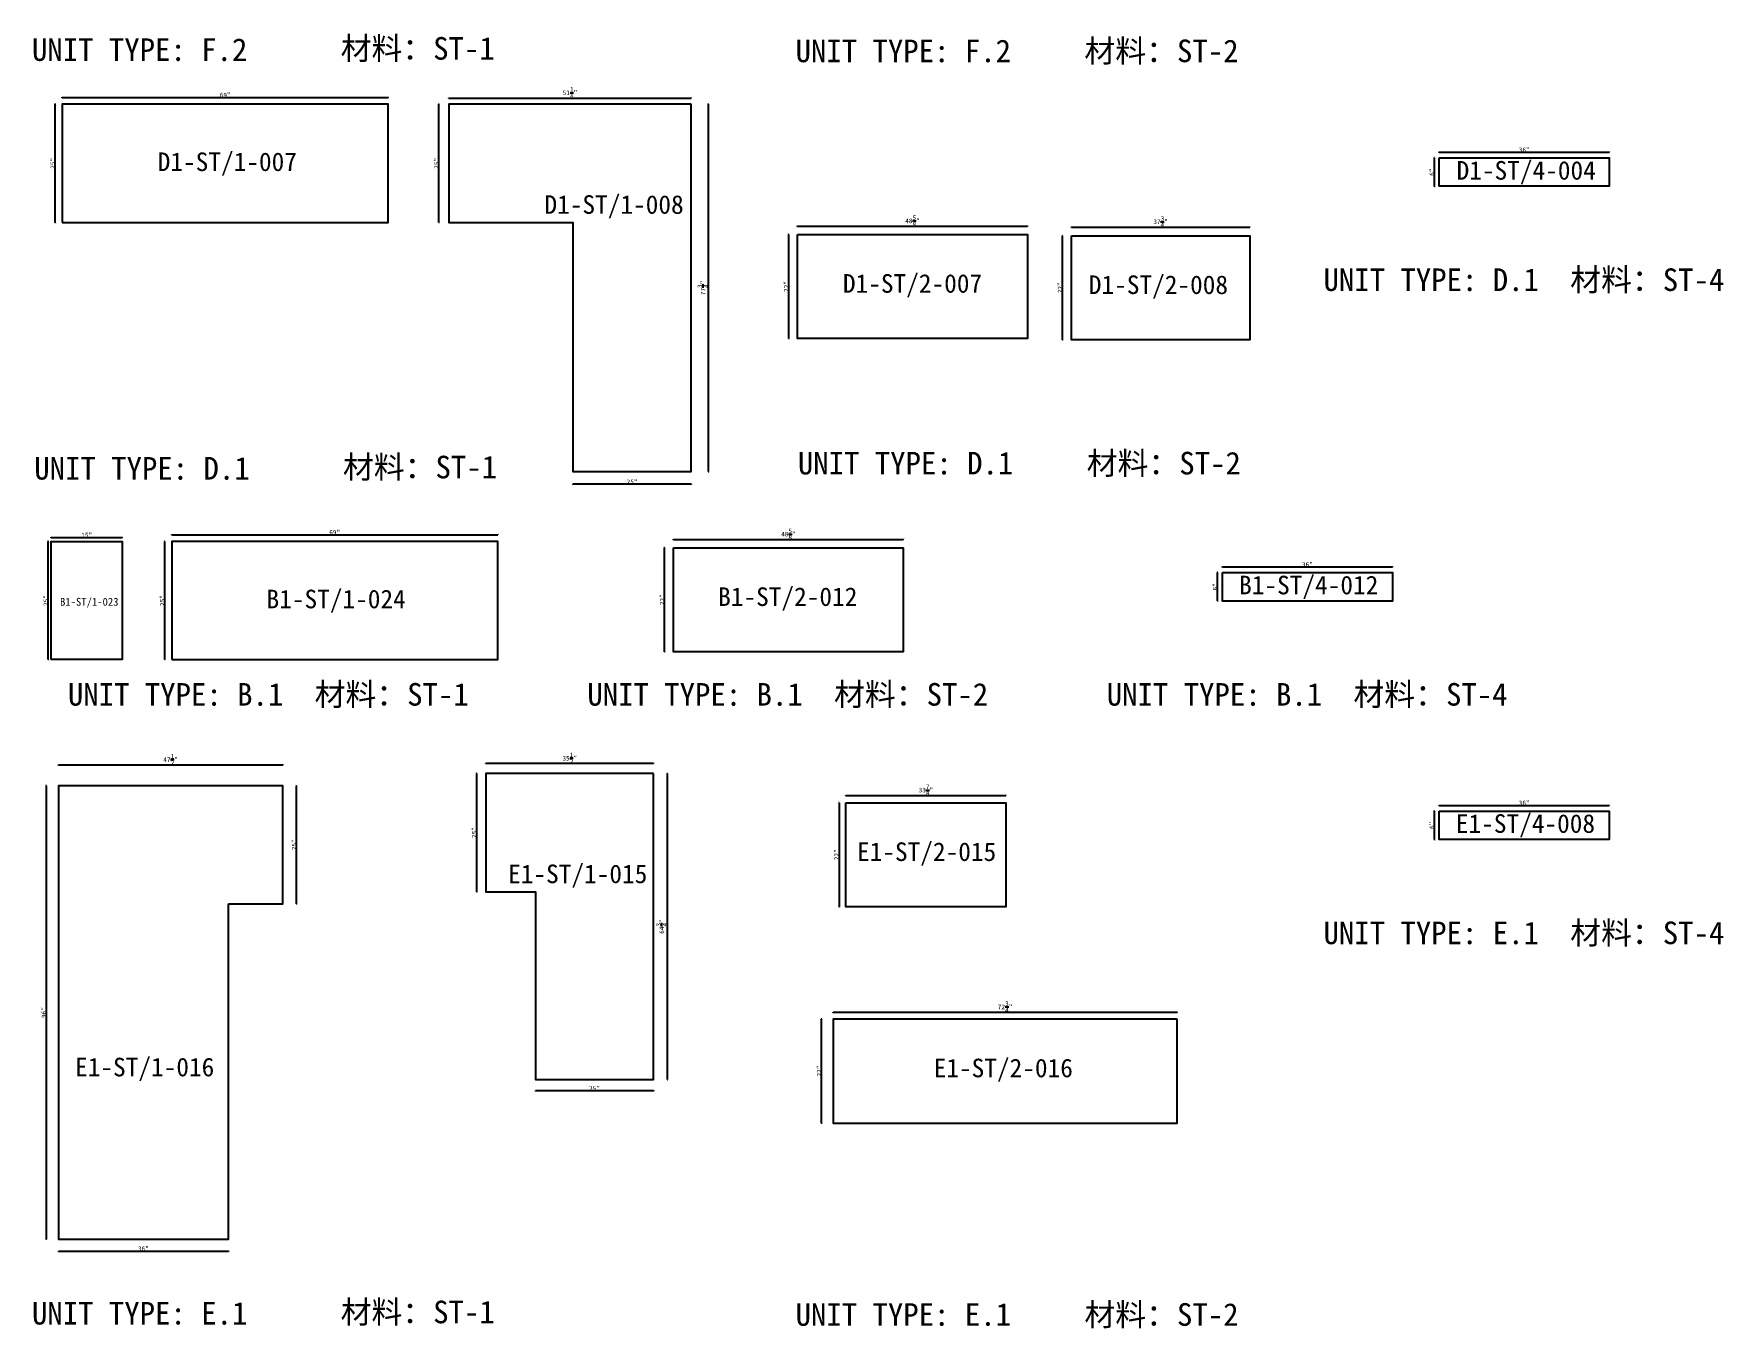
# Model space of a CAD drawing. Header units: millimetres. Extents: x -46962 to 137822, y -48342 to 2116.
# Drawn here: x 102270 to 111351, y -19901 to -12941 of the extents above; entities that cross this region are included whole.
import ezdxf
from ezdxf.enums import TextEntityAlignment as Align

# ---------------------------------------------------------------- set-up
doc = ezdxf.new("R2010")
doc.units = ezdxf.units.MM
doc.layers.add('COUNTERTOP_NUMBER', color=3, linetype='Continuous')
doc.layers.add('COUNTERTOPS', color=7, linetype='Continuous')
doc.styles.add('样式 1', font='')
doc.styles.get('样式 1').set_extended_font_data('NSimSun')
doc.dimstyles.new('副本 ISO-25', dxfattribs={"dimtxt": 25, "dimasz": 10, "dimexe": 1.5, "dimexo": 0.5, "dimtad": 1, "dimlfac": 0.03937, "dimlunit": 5, "dimtxsty": '样式 1', "dimblk": 'ARCHTICK', "dimcen": 2.5, "dimclrd": 256, "dimclrt": 1, "dimazin": 3, "dimtfac": 1, "dimtmove": 0, "dimatfit": 3, "dimfxlon": 1})

# ---------------------------------------------------------------- blocks, each defined once
blk = doc.blocks.new('_ArchTick')
at = {"color": 0, "linetype": 'ByBlock', "const_width": 0.15}
blk.add_lwpolyline([(-0.5, -0.5), (0.5, 0.5)], dxfattribs=at)
blk = doc.blocks.new('*D1793')
at = {"color": 0, "lineweight": -2, "transparency": 16777216}
for p, q in [((102386.8, -13320.4), (102384.3, -13320.4)), ((102386.8, -13955.4), (102384.3, -13955.4))]:
    blk.add_line(p, q, dxfattribs=at)
at = {"lineweight": -2, "transparency": 16777216}
blk.add_line((102385.8, -13955.4), (102385.8, -13320.4), dxfattribs=at)
at = {"layer": 'Defpoints', "color": 0, "transparency": 16777216}
for p in [(102385.8, -13320.4), (102422.7, -13320.4), (102422.7, -13955.4)]:
    blk.add_point(p, dxfattribs=at)
at = {"lineweight": -2, "transparency": 16777216, "xscale": 10, "yscale": 10, "zscale": 10}
for p, rotation in [((102385.8, -13320.4), 90), ((102385.8, -13955.4), 270)]:
    blk.add_blockref('_ArchTick', p, dxfattribs=dict(at, rotation=rotation))
at = {"color": 1, "transparency": 16777216, "insert": (102372.7, -13637.9), "char_height": 25, "attachment_point": 5, "rotation": 90, "style": '样式 1'}
blk.add_mtext('\\A1;25"', dxfattribs=at)
blk = doc.blocks.new('*D1794')
at = {"color": 0, "lineweight": -2, "transparency": 16777216}
for p, q in [((102422.7, -13285), (102422.7, -13282.5)), ((104175.3, -13285), (104175.3, -13282.5))]:
    blk.add_line(p, q, dxfattribs=at)
at = {"lineweight": -2, "transparency": 16777216}
blk.add_line((102422.7, -13284), (104175.3, -13284), dxfattribs=at)
at = {"layer": 'Defpoints', "color": 0, "transparency": 16777216}
for p in [(102422.7, -13320.4), (104175.3, -13284), (104175.3, -13320.4)]:
    blk.add_point(p, dxfattribs=at)
at = {"lineweight": -2, "transparency": 16777216, "xscale": 10, "yscale": 10, "zscale": 10, "rotation": 180}
blk.add_blockref('_ArchTick', (102422.7, -13284), dxfattribs=at)
at = {"lineweight": -2, "transparency": 16777216, "xscale": 10, "yscale": 10, "zscale": 10}
blk.add_blockref('_ArchTick', (104175.3, -13284), dxfattribs=at)
at = {"color": 1, "transparency": 16777216, "insert": (103299, -13270.9), "char_height": 25, "attachment_point": 5, "style": '样式 1'}
blk.add_mtext('\\A1;69"', dxfattribs=at)
blk = doc.blocks.new('*D1795')
at = {"color": 0, "lineweight": -2, "transparency": 16777216}
for p, q in [((104501.6, -13288.2), (104501.6, -13285.7)), ((105803.4, -13288.2), (105803.4, -13285.7))]:
    blk.add_line(p, q, dxfattribs=at)
at = {"lineweight": -2, "transparency": 16777216}
blk.add_line((104501.6, -13287.2), (105803.4, -13287.2), dxfattribs=at)
at = {"layer": 'Defpoints', "color": 0, "transparency": 16777216}
for p in [(104501.6, -13320.4), (105803.4, -13287.2), (105803.4, -13320.4)]:
    blk.add_point(p, dxfattribs=at)
at = {"lineweight": -2, "transparency": 16777216, "xscale": 10, "yscale": 10, "zscale": 10, "rotation": 180}
blk.add_blockref('_ArchTick', (104501.6, -13287.2), dxfattribs=at)
at = {"lineweight": -2, "transparency": 16777216, "xscale": 10, "yscale": 10, "zscale": 10}
blk.add_blockref('_ArchTick', (105803.4, -13287.2), dxfattribs=at)
at = {"color": 1, "transparency": 16777216, "insert": (105152.5, -13258.2), "char_height": 25, "attachment_point": 5, "style": '样式 1'}
blk.add_mtext('\\A1;51{\\H1x;\\S1/4;}"', dxfattribs=at)
blk = doc.blocks.new('*D1796')
at = {"color": 0, "lineweight": -2, "transparency": 16777216}
for p, q in [((104449.2, -13320.4), (104446.7, -13320.4)), ((104449.2, -13955.4), (104446.7, -13955.4))]:
    blk.add_line(p, q, dxfattribs=at)
at = {"lineweight": -2, "transparency": 16777216}
blk.add_line((104448.2, -13955.4), (104448.2, -13320.4), dxfattribs=at)
at = {"layer": 'Defpoints', "color": 0, "transparency": 16777216}
for p in [(104448.2, -13320.4), (104501.6, -13320.4), (104501.6, -13955.4)]:
    blk.add_point(p, dxfattribs=at)
at = {"lineweight": -2, "transparency": 16777216, "xscale": 10, "yscale": 10, "zscale": 10}
for p, rotation in [((104448.2, -13320.4), 90), ((104448.2, -13955.4), 270)]:
    blk.add_blockref('_ArchTick', p, dxfattribs=dict(at, rotation=rotation))
at = {"color": 1, "transparency": 16777216, "insert": (104435, -13637.9), "char_height": 25, "attachment_point": 5, "rotation": 90, "style": '样式 1'}
blk.add_mtext('\\A1;25"', dxfattribs=at)
blk = doc.blocks.new('*D1797')
at = {"color": 0, "lineweight": -2, "transparency": 16777216}
for p, q in [((105168.4, -15362.6), (105168.4, -15365.1)), ((105803.4, -15362.6), (105803.4, -15365.1))]:
    blk.add_line(p, q, dxfattribs=at)
at = {"lineweight": -2, "transparency": 16777216}
blk.add_line((105803.4, -15363.6), (105168.4, -15363.6), dxfattribs=at)
at = {"layer": 'Defpoints', "color": 0, "transparency": 16777216}
for p in [(105168.4, -15295.2), (105803.4, -15295.2), (105168.4, -15363.6)]:
    blk.add_point(p, dxfattribs=at)
at = {"lineweight": -2, "transparency": 16777216, "xscale": 10, "yscale": 10, "zscale": 10, "rotation": 180}
blk.add_blockref('_ArchTick', (105168.4, -15363.6), dxfattribs=at)
at = {"lineweight": -2, "transparency": 16777216, "xscale": 10, "yscale": 10, "zscale": 10}
blk.add_blockref('_ArchTick', (105803.4, -15363.6), dxfattribs=at)
at = {"color": 1, "transparency": 16777216, "insert": (105485.9, -15350.5), "char_height": 25, "attachment_point": 5, "style": '样式 1'}
blk.add_mtext('\\A1;25"', dxfattribs=at)
blk = doc.blocks.new('*D1798')
at = {"color": 0, "lineweight": -2, "transparency": 16777216}
for p, q in [((105895.6, -13320.4), (105898.1, -13320.4)), ((105895.6, -15295.2), (105898.1, -15295.2))]:
    blk.add_line(p, q, dxfattribs=at)
at = {"lineweight": -2, "transparency": 16777216}
blk.add_line((105896.6, -15295.2), (105896.6, -13320.4), dxfattribs=at)
at = {"layer": 'Defpoints', "color": 0, "transparency": 16777216}
for p in [(105803.4, -13320.4), (105896.6, -13320.4), (105803.4, -15295.2)]:
    blk.add_point(p, dxfattribs=at)
at = {"lineweight": -2, "transparency": 16777216, "xscale": 10, "yscale": 10, "zscale": 10}
for p, rotation in [((105896.6, -13320.4), 90), ((105896.6, -15295.2), 270)]:
    blk.add_blockref('_ArchTick', p, dxfattribs=dict(at, rotation=rotation))
at = {"color": 1, "transparency": 16777216, "insert": (105867.5, -14307.8), "char_height": 25, "attachment_point": 5, "rotation": 90, "style": '样式 1'}
blk.add_mtext('\\A1;77{\\H1x;\\S3/4;}"', dxfattribs=at)
blk = doc.blocks.new('*D1799')
at = {"color": 0, "lineweight": -2, "transparency": 16777216}
for p, q in [((106375.6, -13977.3), (106375.6, -13974.8)), ((107610.7, -13977.3), (107610.7, -13974.8))]:
    blk.add_line(p, q, dxfattribs=at)
at = {"lineweight": -2, "transparency": 16777216}
blk.add_line((106375.6, -13976.3), (107610.7, -13976.3), dxfattribs=at)
at = {"layer": 'Defpoints', "color": 0, "transparency": 16777216}
for p in [(107610.7, -13976.3), (106375.6, -14020.9), (107610.7, -14020.9)]:
    blk.add_point(p, dxfattribs=at)
at = {"lineweight": -2, "transparency": 16777216, "xscale": 10, "yscale": 10, "zscale": 10, "rotation": 180}
blk.add_blockref('_ArchTick', (106375.6, -13976.3), dxfattribs=at)
at = {"lineweight": -2, "transparency": 16777216, "xscale": 10, "yscale": 10, "zscale": 10}
blk.add_blockref('_ArchTick', (107610.7, -13976.3), dxfattribs=at)
at = {"color": 1, "transparency": 16777216, "insert": (106993.2, -13947.2), "char_height": 25, "attachment_point": 5, "style": '样式 1'}
blk.add_mtext('\\A1;48{\\H1x;\\S5/8;}"', dxfattribs=at)
blk = doc.blocks.new('*D1800')
at = {"color": 0, "lineweight": -2, "transparency": 16777216}
for p, q in [((106328.9, -14020.9), (106326.4, -14020.9)), ((106328.9, -14579.7), (106326.4, -14579.7))]:
    blk.add_line(p, q, dxfattribs=at)
at = {"lineweight": -2, "transparency": 16777216}
blk.add_line((106327.9, -14579.7), (106327.9, -14020.9), dxfattribs=at)
at = {"layer": 'Defpoints', "color": 0, "transparency": 16777216}
for p in [(106327.9, -14020.9), (106375.6, -14020.9), (106375.6, -14579.7)]:
    blk.add_point(p, dxfattribs=at)
at = {"lineweight": -2, "transparency": 16777216, "xscale": 10, "yscale": 10, "zscale": 10}
for p, rotation in [((106327.9, -14020.9), 90), ((106327.9, -14579.7), 270)]:
    blk.add_blockref('_ArchTick', p, dxfattribs=dict(at, rotation=rotation))
at = {"color": 1, "transparency": 16777216, "insert": (106314.8, -14300.3), "char_height": 25, "attachment_point": 5, "rotation": 90, "style": '样式 1'}
blk.add_mtext('\\A1;22"', dxfattribs=at)
blk = doc.blocks.new('*D1801')
at = {"color": 0, "lineweight": -2, "transparency": 16777216}
for p, q in [((107847.5, -13981.9), (107847.5, -13979.4)), ((108806.3, -13981.9), (108806.3, -13979.4))]:
    blk.add_line(p, q, dxfattribs=at)
at = {"lineweight": -2, "transparency": 16777216}
blk.add_line((107847.5, -13980.9), (108806.3, -13980.9), dxfattribs=at)
at = {"layer": 'Defpoints', "color": 0, "transparency": 16777216}
for p in [(108806.3, -13980.9), (107847.5, -14027.7), (108806.3, -14027.7)]:
    blk.add_point(p, dxfattribs=at)
at = {"lineweight": -2, "transparency": 16777216, "xscale": 10, "yscale": 10, "zscale": 10, "rotation": 180}
blk.add_blockref('_ArchTick', (107847.5, -13980.9), dxfattribs=at)
at = {"lineweight": -2, "transparency": 16777216, "xscale": 10, "yscale": 10, "zscale": 10}
blk.add_blockref('_ArchTick', (108806.3, -13980.9), dxfattribs=at)
at = {"color": 1, "transparency": 16777216, "insert": (108326.9, -13951.8), "char_height": 25, "attachment_point": 5, "style": '样式 1'}
blk.add_mtext('\\A1;37{\\H1x;\\S3/4;}"', dxfattribs=at)
blk = doc.blocks.new('*D1802')
at = {"color": 0, "lineweight": -2, "transparency": 16777216}
for p, q in [((107800.4, -14027.7), (107797.9, -14027.7)), ((107800.4, -14586.5), (107797.9, -14586.5))]:
    blk.add_line(p, q, dxfattribs=at)
at = {"lineweight": -2, "transparency": 16777216}
blk.add_line((107799.4, -14586.5), (107799.4, -14027.7), dxfattribs=at)
at = {"layer": 'Defpoints', "color": 0, "transparency": 16777216}
for p in [(107799.4, -14027.7), (107847.5, -14027.7), (107847.5, -14586.5)]:
    blk.add_point(p, dxfattribs=at)
at = {"lineweight": -2, "transparency": 16777216, "xscale": 10, "yscale": 10, "zscale": 10}
for p, rotation in [((107799.4, -14027.7), 90), ((107799.4, -14586.5), 270)]:
    blk.add_blockref('_ArchTick', p, dxfattribs=dict(at, rotation=rotation))
at = {"color": 1, "transparency": 16777216, "insert": (107786.3, -14307.1), "char_height": 25, "attachment_point": 5, "rotation": 90, "style": '样式 1'}
blk.add_mtext('\\A1;22"', dxfattribs=at)
blk = doc.blocks.new('*D1803')
at = {"color": 0, "lineweight": -2, "transparency": 16777216}
for p, q in [((109824, -13579.3), (109824, -13576.8)), ((110738.4, -13579.3), (110738.4, -13576.8))]:
    blk.add_line(p, q, dxfattribs=at)
at = {"lineweight": -2, "transparency": 16777216}
blk.add_line((109824, -13578.3), (110738.4, -13578.3), dxfattribs=at)
at = {"layer": 'Defpoints', "color": 0, "transparency": 16777216}
for p in [(109824, -13609.2), (110738.4, -13578.3), (110738.4, -13609.2)]:
    blk.add_point(p, dxfattribs=at)
at = {"lineweight": -2, "transparency": 16777216, "xscale": 10, "yscale": 10, "zscale": 10, "rotation": 180}
blk.add_blockref('_ArchTick', (109824, -13578.3), dxfattribs=at)
at = {"lineweight": -2, "transparency": 16777216, "xscale": 10, "yscale": 10, "zscale": 10}
blk.add_blockref('_ArchTick', (110738.4, -13578.3), dxfattribs=at)
at = {"color": 1, "transparency": 16777216, "insert": (110281.2, -13565.2), "char_height": 25, "attachment_point": 5, "style": '样式 1'}
blk.add_mtext('\\A1;36"', dxfattribs=at)
blk = doc.blocks.new('*D1804')
at = {"color": 0, "lineweight": -2, "transparency": 16777216}
for p, q in [((109799.2, -13609.2), (109796.7, -13609.2)), ((109799.2, -13761.6), (109796.7, -13761.6))]:
    blk.add_line(p, q, dxfattribs=at)
at = {"lineweight": -2, "transparency": 16777216}
blk.add_line((109798.2, -13761.6), (109798.2, -13609.2), dxfattribs=at)
at = {"layer": 'Defpoints', "color": 0, "transparency": 16777216}
for p in [(109798.2, -13609.2), (109824, -13609.2), (109824, -13761.6)]:
    blk.add_point(p, dxfattribs=at)
at = {"lineweight": -2, "transparency": 16777216, "xscale": 10, "yscale": 10, "zscale": 10}
for p, rotation in [((109798.2, -13609.2), 90), ((109798.2, -13761.6), 270)]:
    blk.add_blockref('_ArchTick', p, dxfattribs=dict(at, rotation=rotation))
at = {"color": 1, "transparency": 16777216, "insert": (109785.1, -13685.4), "char_height": 25, "attachment_point": 5, "rotation": 90, "style": '样式 1'}
blk.add_mtext('\\A1;6"', dxfattribs=at)
blk = doc.blocks.new('*D1815')
at = {"color": 0, "lineweight": -2, "transparency": 16777216}
for p, q in [((102349.4, -15671.2), (102346.9, -15671.2)), ((102349.4, -16306.2), (102346.9, -16306.2))]:
    blk.add_line(p, q, dxfattribs=at)
at = {"lineweight": -2, "transparency": 16777216}
blk.add_line((102348.4, -16306.2), (102348.4, -15671.2), dxfattribs=at)
at = {"layer": 'Defpoints', "color": 0, "transparency": 16777216}
for p in [(102348.4, -15671.2), (102364.2, -15671.2), (102364.2, -16306.2)]:
    blk.add_point(p, dxfattribs=at)
at = {"lineweight": -2, "transparency": 16777216, "xscale": 10, "yscale": 10, "zscale": 10}
for p, rotation in [((102348.4, -15671.2), 90), ((102348.4, -16306.2), 270)]:
    blk.add_blockref('_ArchTick', p, dxfattribs=dict(at, rotation=rotation))
at = {"color": 1, "transparency": 16777216, "insert": (102335.3, -15988.7), "char_height": 25, "attachment_point": 5, "rotation": 90, "style": '样式 1'}
blk.add_mtext('\\A1;25"', dxfattribs=at)
blk = doc.blocks.new('*D1816')
at = {"color": 0, "lineweight": -2, "transparency": 16777216}
for p, q in [((102364.2, -15650.8), (102364.2, -15648.3)), ((102745.2, -15650.8), (102745.2, -15648.3))]:
    blk.add_line(p, q, dxfattribs=at)
at = {"lineweight": -2, "transparency": 16777216}
blk.add_line((102364.2, -15649.8), (102745.2, -15649.8), dxfattribs=at)
at = {"layer": 'Defpoints', "color": 0, "transparency": 16777216}
for p in [(102364.2, -15671.2), (102745.2, -15649.8), (102745.2, -15671.2)]:
    blk.add_point(p, dxfattribs=at)
at = {"lineweight": -2, "transparency": 16777216, "xscale": 10, "yscale": 10, "zscale": 10, "rotation": 180}
blk.add_blockref('_ArchTick', (102364.2, -15649.8), dxfattribs=at)
at = {"lineweight": -2, "transparency": 16777216, "xscale": 10, "yscale": 10, "zscale": 10}
blk.add_blockref('_ArchTick', (102745.2, -15649.8), dxfattribs=at)
at = {"color": 1, "transparency": 16777216, "insert": (102554.7, -15636.6), "char_height": 25, "attachment_point": 5, "style": '样式 1'}
blk.add_mtext('\\A1;15"', dxfattribs=at)
blk = doc.blocks.new('*D1817')
at = {"color": 0, "lineweight": -2, "transparency": 16777216}
for p, q in [((102975.6, -15671.2), (102973.1, -15671.2)), ((102975.6, -16306.2), (102973.1, -16306.2))]:
    blk.add_line(p, q, dxfattribs=at)
at = {"lineweight": -2, "transparency": 16777216}
blk.add_line((102974.6, -16306.2), (102974.6, -15671.2), dxfattribs=at)
at = {"layer": 'Defpoints', "color": 0, "transparency": 16777216}
for p in [(102974.6, -15671.2), (103011.5, -15671.2), (103011.5, -16306.2)]:
    blk.add_point(p, dxfattribs=at)
at = {"lineweight": -2, "transparency": 16777216, "xscale": 10, "yscale": 10, "zscale": 10}
for p, rotation in [((102974.6, -15671.2), 90), ((102974.6, -16306.2), 270)]:
    blk.add_blockref('_ArchTick', p, dxfattribs=dict(at, rotation=rotation))
at = {"color": 1, "transparency": 16777216, "insert": (102961.4, -15988.7), "char_height": 25, "attachment_point": 5, "rotation": 90, "style": '样式 1'}
blk.add_mtext('\\A1;25"', dxfattribs=at)
blk = doc.blocks.new('*D1818')
at = {"color": 0, "lineweight": -2, "transparency": 16777216}
for p, q in [((103011.5, -15635.9), (103011.5, -15633.4)), ((104764.1, -15635.9), (104764.1, -15633.4))]:
    blk.add_line(p, q, dxfattribs=at)
at = {"lineweight": -2, "transparency": 16777216}
blk.add_line((103011.5, -15634.9), (104764.1, -15634.9), dxfattribs=at)
at = {"layer": 'Defpoints', "color": 0, "transparency": 16777216}
for p in [(103011.5, -15671.2), (104764.1, -15634.9), (104764.1, -15671.2)]:
    blk.add_point(p, dxfattribs=at)
at = {"lineweight": -2, "transparency": 16777216, "xscale": 10, "yscale": 10, "zscale": 10, "rotation": 180}
blk.add_blockref('_ArchTick', (103011.5, -15634.9), dxfattribs=at)
at = {"lineweight": -2, "transparency": 16777216, "xscale": 10, "yscale": 10, "zscale": 10}
blk.add_blockref('_ArchTick', (104764.1, -15634.9), dxfattribs=at)
at = {"color": 1, "transparency": 16777216, "insert": (103887.8, -15621.7), "char_height": 25, "attachment_point": 5, "style": '样式 1'}
blk.add_mtext('\\A1;69"', dxfattribs=at)
blk = doc.blocks.new('*D1819')
at = {"color": 0, "lineweight": -2, "transparency": 16777216}
for p, q in [((105708.9, -15661.4), (105708.9, -15658.9)), ((106944, -15661.4), (106944, -15658.9))]:
    blk.add_line(p, q, dxfattribs=at)
at = {"lineweight": -2, "transparency": 16777216}
blk.add_line((105708.9, -15660.4), (106944, -15660.4), dxfattribs=at)
at = {"layer": 'Defpoints', "color": 0, "transparency": 16777216}
for p in [(105708.9, -15705), (106944, -15660.4), (106944, -15705)]:
    blk.add_point(p, dxfattribs=at)
at = {"lineweight": -2, "transparency": 16777216, "xscale": 10, "yscale": 10, "zscale": 10, "rotation": 180}
blk.add_blockref('_ArchTick', (105708.9, -15660.4), dxfattribs=at)
at = {"lineweight": -2, "transparency": 16777216, "xscale": 10, "yscale": 10, "zscale": 10}
blk.add_blockref('_ArchTick', (106944, -15660.4), dxfattribs=at)
at = {"color": 1, "transparency": 16777216, "insert": (106326.4, -15631.4), "char_height": 25, "attachment_point": 5, "style": '样式 1'}
blk.add_mtext('\\A1;48{\\H1x;\\S5/8;}"', dxfattribs=at)
blk = doc.blocks.new('*D1820')
at = {"color": 0, "lineweight": -2, "transparency": 16777216}
for p, q in [((105662.1, -15705), (105659.6, -15705)), ((105662.1, -16263.8), (105659.6, -16263.8))]:
    blk.add_line(p, q, dxfattribs=at)
at = {"lineweight": -2, "transparency": 16777216}
blk.add_line((105661.1, -16263.8), (105661.1, -15705), dxfattribs=at)
at = {"layer": 'Defpoints', "color": 0, "transparency": 16777216}
for p in [(105661.1, -15705), (105708.9, -15705), (105708.9, -16263.8)]:
    blk.add_point(p, dxfattribs=at)
at = {"lineweight": -2, "transparency": 16777216, "xscale": 10, "yscale": 10, "zscale": 10}
for p, rotation in [((105661.1, -15705), 90), ((105661.1, -16263.8), 270)]:
    blk.add_blockref('_ArchTick', p, dxfattribs=dict(at, rotation=rotation))
at = {"color": 1, "transparency": 16777216, "insert": (105648, -15984.4), "char_height": 25, "attachment_point": 5, "rotation": 90, "style": '样式 1'}
blk.add_mtext('\\A1;22"', dxfattribs=at)
blk = doc.blocks.new('*D1821')
at = {"color": 0, "lineweight": -2, "transparency": 16777216}
for p, q in [((108659, -15808.9), (108659, -15806.4)), ((109573.4, -15808.9), (109573.4, -15806.4))]:
    blk.add_line(p, q, dxfattribs=at)
at = {"lineweight": -2, "transparency": 16777216}
blk.add_line((108659, -15807.9), (109573.4, -15807.9), dxfattribs=at)
at = {"layer": 'Defpoints', "color": 0, "transparency": 16777216}
for p in [(108659, -15838.7), (109573.4, -15807.9), (109573.4, -15838.7)]:
    blk.add_point(p, dxfattribs=at)
at = {"lineweight": -2, "transparency": 16777216, "xscale": 10, "yscale": 10, "zscale": 10, "rotation": 180}
blk.add_blockref('_ArchTick', (108659, -15807.9), dxfattribs=at)
at = {"lineweight": -2, "transparency": 16777216, "xscale": 10, "yscale": 10, "zscale": 10}
blk.add_blockref('_ArchTick', (109573.4, -15807.9), dxfattribs=at)
at = {"color": 1, "transparency": 16777216, "insert": (109116.2, -15794.8), "char_height": 25, "attachment_point": 5, "style": '样式 1'}
blk.add_mtext('\\A1;36"', dxfattribs=at)
blk = doc.blocks.new('*D1822')
at = {"color": 0, "lineweight": -2, "transparency": 16777216}
for p, q in [((108634.2, -15838.7), (108631.7, -15838.7)), ((108634.2, -15991.1), (108631.7, -15991.1))]:
    blk.add_line(p, q, dxfattribs=at)
at = {"lineweight": -2, "transparency": 16777216}
blk.add_line((108633.2, -15991.1), (108633.2, -15838.7), dxfattribs=at)
at = {"layer": 'Defpoints', "color": 0, "transparency": 16777216}
for p in [(108633.2, -15838.7), (108659, -15838.7), (108659, -15991.1)]:
    blk.add_point(p, dxfattribs=at)
at = {"lineweight": -2, "transparency": 16777216, "xscale": 10, "yscale": 10, "zscale": 10}
for p, rotation in [((108633.2, -15838.7), 90), ((108633.2, -15991.1), 270)]:
    blk.add_blockref('_ArchTick', p, dxfattribs=dict(at, rotation=rotation))
at = {"color": 1, "transparency": 16777216, "insert": (108620.1, -15914.9), "char_height": 25, "attachment_point": 5, "rotation": 90, "style": '样式 1'}
blk.add_mtext('\\A1;6"', dxfattribs=at)
blk = doc.blocks.new('*D1772')
at = {"color": 0, "lineweight": -2, "transparency": 16777216}
for p, q in [((104700, -16866.5), (104700, -16864)), ((105601.7, -16866.5), (105601.7, -16864))]:
    blk.add_line(p, q, dxfattribs=at)
at = {"lineweight": -2, "transparency": 16777216}
blk.add_line((105601.7, -16865.5), (104700, -16865.5), dxfattribs=at)
at = {"layer": 'Defpoints', "color": 0, "transparency": 16777216}
for p in [(104700, -16865.5), (104700, -16919.5), (105601.7, -16919.5)]:
    blk.add_point(p, dxfattribs=at)
at = {"lineweight": -2, "transparency": 16777216, "xscale": 10, "yscale": 10, "zscale": 10, "rotation": 180}
blk.add_blockref('_ArchTick', (104700, -16865.5), dxfattribs=at)
at = {"lineweight": -2, "transparency": 16777216, "xscale": 10, "yscale": 10, "zscale": 10}
blk.add_blockref('_ArchTick', (105601.7, -16865.5), dxfattribs=at)
at = {"color": 1, "transparency": 16777216, "insert": (105150.8, -16836.5), "char_height": 25, "attachment_point": 5, "style": '样式 1'}
blk.add_mtext('\\A1;35{\\H1x;\\S1/2;}"', dxfattribs=at)
blk = doc.blocks.new('*D1773')
at = {"color": 0, "lineweight": -2, "transparency": 16777216}
for p, q in [((105674.1, -16919.5), (105676.6, -16919.5)), ((105674.1, -18564.1), (105676.6, -18564.1))]:
    blk.add_line(p, q, dxfattribs=at)
at = {"lineweight": -2, "transparency": 16777216}
blk.add_line((105675.1, -16919.5), (105675.1, -18564.1), dxfattribs=at)
at = {"layer": 'Defpoints', "color": 0, "transparency": 16777216}
for p in [(105601.7, -16919.5), (105601.7, -18564.1), (105675.1, -18564.1)]:
    blk.add_point(p, dxfattribs=at)
at = {"lineweight": -2, "transparency": 16777216, "xscale": 10, "yscale": 10, "zscale": 10}
for p, rotation in [((105675.1, -16919.5), 90), ((105675.1, -18564.1), 270)]:
    blk.add_blockref('_ArchTick', p, dxfattribs=dict(at, rotation=rotation))
at = {"color": 1, "transparency": 16777216, "insert": (105646, -17741.8), "char_height": 25, "attachment_point": 5, "rotation": 90, "style": '样式 1'}
blk.add_mtext('\\A1;64{\\H1x;\\S3/4;}"', dxfattribs=at)
blk = doc.blocks.new('*D1774')
at = {"color": 0, "lineweight": -2, "transparency": 16777216}
for p, q in [((104966.7, -18624.4), (104966.7, -18626.9)), ((105601.7, -18624.4), (105601.7, -18626.9))]:
    blk.add_line(p, q, dxfattribs=at)
at = {"lineweight": -2, "transparency": 16777216}
blk.add_line((105601.7, -18625.4), (104966.7, -18625.4), dxfattribs=at)
at = {"layer": 'Defpoints', "color": 0, "transparency": 16777216}
for p in [(104966.7, -18564.1), (105601.7, -18564.1), (104966.7, -18625.4)]:
    blk.add_point(p, dxfattribs=at)
at = {"lineweight": -2, "transparency": 16777216, "xscale": 10, "yscale": 10, "zscale": 10, "rotation": 180}
blk.add_blockref('_ArchTick', (104966.7, -18625.4), dxfattribs=at)
at = {"lineweight": -2, "transparency": 16777216, "xscale": 10, "yscale": 10, "zscale": 10}
blk.add_blockref('_ArchTick', (105601.7, -18625.4), dxfattribs=at)
at = {"color": 1, "transparency": 16777216, "insert": (105284.2, -18612.3), "char_height": 25, "attachment_point": 5, "style": '样式 1'}
blk.add_mtext('\\A1;25"', dxfattribs=at)
blk = doc.blocks.new('*D1775')
at = {"color": 0, "lineweight": -2, "transparency": 16777216}
for p, q in [((104651.9, -16919.5), (104649.4, -16919.5)), ((104651.9, -17554.5), (104649.4, -17554.5))]:
    blk.add_line(p, q, dxfattribs=at)
at = {"lineweight": -2, "transparency": 16777216}
blk.add_line((104650.9, -17554.5), (104650.9, -16919.5), dxfattribs=at)
at = {"layer": 'Defpoints', "color": 0, "transparency": 16777216}
for p in [(104650.9, -16919.5), (104700, -16919.5), (104700, -17554.5)]:
    blk.add_point(p, dxfattribs=at)
at = {"lineweight": -2, "transparency": 16777216, "xscale": 10, "yscale": 10, "zscale": 10}
for p, rotation in [((104650.9, -16919.5), 90), ((104650.9, -17554.5), 270)]:
    blk.add_blockref('_ArchTick', p, dxfattribs=dict(at, rotation=rotation))
at = {"color": 1, "transparency": 16777216, "insert": (104637.8, -17237), "char_height": 25, "attachment_point": 5, "rotation": 90, "style": '样式 1'}
blk.add_mtext('\\A1;25"', dxfattribs=at)
blk = doc.blocks.new('*D1776')
at = {"color": 0, "lineweight": -2, "transparency": 16777216}
for p, q in [((102402.5, -16873.7), (102402.5, -16871.2)), ((103609, -16873.7), (103609, -16871.2))]:
    blk.add_line(p, q, dxfattribs=at)
at = {"lineweight": -2, "transparency": 16777216}
blk.add_line((102402.5, -16872.7), (103609, -16872.7), dxfattribs=at)
at = {"layer": 'Defpoints', "color": 0, "transparency": 16777216}
for p in [(103609, -16872.7), (102402.5, -16984.4), (103609, -16984.4)]:
    blk.add_point(p, dxfattribs=at)
at = {"lineweight": -2, "transparency": 16777216, "xscale": 10, "yscale": 10, "zscale": 10, "rotation": 180}
blk.add_blockref('_ArchTick', (102402.5, -16872.7), dxfattribs=at)
at = {"lineweight": -2, "transparency": 16777216, "xscale": 10, "yscale": 10, "zscale": 10}
blk.add_blockref('_ArchTick', (103609, -16872.7), dxfattribs=at)
at = {"color": 1, "transparency": 16777216, "insert": (103005.7, -16843.7), "char_height": 25, "attachment_point": 5, "style": '样式 1'}
blk.add_mtext('\\A1;47{\\H1x;\\S1/2;}"', dxfattribs=at)
blk = doc.blocks.new('*D1777')
at = {"color": 0, "lineweight": -2, "transparency": 16777216}
for p, q in [((102338.2, -16984.4), (102335.7, -16984.4)), ((102338.2, -19422.8), (102335.7, -19422.8))]:
    blk.add_line(p, q, dxfattribs=at)
at = {"lineweight": -2, "transparency": 16777216}
blk.add_line((102337.2, -16984.4), (102337.2, -19422.8), dxfattribs=at)
at = {"layer": 'Defpoints', "color": 0, "transparency": 16777216}
for p in [(102402.5, -16984.4), (102337.2, -19422.8), (102402.5, -19422.8)]:
    blk.add_point(p, dxfattribs=at)
at = {"lineweight": -2, "transparency": 16777216, "xscale": 10, "yscale": 10, "zscale": 10}
for p, rotation in [((102337.2, -16984.4), 90), ((102337.2, -19422.8), 270)]:
    blk.add_blockref('_ArchTick', p, dxfattribs=dict(at, rotation=rotation))
at = {"color": 1, "transparency": 16777216, "insert": (102324.1, -18203.6), "char_height": 25, "attachment_point": 5, "rotation": 90, "style": '样式 1'}
blk.add_mtext('\\A1;96"', dxfattribs=at)
blk = doc.blocks.new('*D1778')
at = {"color": 0, "lineweight": -2, "transparency": 16777216}
for p, q in [((102402.5, -19486), (102402.5, -19488.5)), ((103316.9, -19486), (103316.9, -19488.5))]:
    blk.add_line(p, q, dxfattribs=at)
at = {"lineweight": -2, "transparency": 16777216}
blk.add_line((102402.5, -19487), (103316.9, -19487), dxfattribs=at)
at = {"layer": 'Defpoints', "color": 0, "transparency": 16777216}
for p in [(102402.5, -19422.8), (103316.9, -19422.8), (103316.9, -19487)]:
    blk.add_point(p, dxfattribs=at)
at = {"lineweight": -2, "transparency": 16777216, "xscale": 10, "yscale": 10, "zscale": 10, "rotation": 180}
blk.add_blockref('_ArchTick', (102402.5, -19487), dxfattribs=at)
at = {"lineweight": -2, "transparency": 16777216, "xscale": 10, "yscale": 10, "zscale": 10}
blk.add_blockref('_ArchTick', (103316.9, -19487), dxfattribs=at)
at = {"color": 1, "transparency": 16777216, "insert": (102859.7, -19473.9), "char_height": 25, "attachment_point": 5, "style": '样式 1'}
blk.add_mtext('\\A1;36"', dxfattribs=at)
blk = doc.blocks.new('*D1779')
at = {"color": 0, "lineweight": -2, "transparency": 16777216}
for p, q in [((103682, -16984.4), (103684.5, -16984.4)), ((103682, -17619.4), (103684.5, -17619.4))]:
    blk.add_line(p, q, dxfattribs=at)
at = {"lineweight": -2, "transparency": 16777216}
blk.add_line((103683, -17619.4), (103683, -16984.4), dxfattribs=at)
at = {"layer": 'Defpoints', "color": 0, "transparency": 16777216}
for p in [(103609, -16984.4), (103683, -16984.4), (103609, -17619.4)]:
    blk.add_point(p, dxfattribs=at)
at = {"lineweight": -2, "transparency": 16777216, "xscale": 10, "yscale": 10, "zscale": 10}
for p, rotation in [((103683, -16984.4), 90), ((103683, -17619.4), 270)]:
    blk.add_blockref('_ArchTick', p, dxfattribs=dict(at, rotation=rotation))
at = {"color": 1, "transparency": 16777216, "insert": (103669.8, -17301.9), "char_height": 25, "attachment_point": 5, "rotation": 90, "style": '样式 1'}
blk.add_mtext('\\A1;25"', dxfattribs=at)
blk = doc.blocks.new('*D1780')
at = {"color": 0, "lineweight": -2, "transparency": 16777216}
for p, q in [((106635.2, -17037.7), (106635.2, -17035.2)), ((107495.6, -17037.7), (107495.6, -17035.2))]:
    blk.add_line(p, q, dxfattribs=at)
at = {"lineweight": -2, "transparency": 16777216}
blk.add_line((106635.2, -17036.7), (107495.6, -17036.7), dxfattribs=at)
at = {"layer": 'Defpoints', "color": 0, "transparency": 16777216}
for p in [(107495.6, -17036.7), (106635.2, -17076.1), (107495.6, -17076.1)]:
    blk.add_point(p, dxfattribs=at)
at = {"lineweight": -2, "transparency": 16777216, "xscale": 10, "yscale": 10, "zscale": 10, "rotation": 180}
blk.add_blockref('_ArchTick', (106635.2, -17036.7), dxfattribs=at)
at = {"lineweight": -2, "transparency": 16777216, "xscale": 10, "yscale": 10, "zscale": 10}
blk.add_blockref('_ArchTick', (107495.6, -17036.7), dxfattribs=at)
at = {"color": 1, "transparency": 16777216, "insert": (107065.4, -17007.6), "char_height": 25, "attachment_point": 5, "style": '样式 1'}
blk.add_mtext('\\A1;33{\\H1x;\\S7/8;}"', dxfattribs=at)
blk = doc.blocks.new('*D1781')
at = {"color": 0, "lineweight": -2, "transparency": 16777216}
for p, q in [((106599.5, -17076.1), (106597, -17076.1)), ((106599.5, -17634.9), (106597, -17634.9))]:
    blk.add_line(p, q, dxfattribs=at)
at = {"lineweight": -2, "transparency": 16777216}
blk.add_line((106598.5, -17076.1), (106598.5, -17634.9), dxfattribs=at)
at = {"layer": 'Defpoints', "color": 0, "transparency": 16777216}
for p in [(106635.2, -17076.1), (106598.5, -17634.9), (106635.2, -17634.9)]:
    blk.add_point(p, dxfattribs=at)
at = {"lineweight": -2, "transparency": 16777216, "xscale": 10, "yscale": 10, "zscale": 10}
for p, rotation in [((106598.5, -17076.1), 90), ((106598.5, -17634.9), 270)]:
    blk.add_blockref('_ArchTick', p, dxfattribs=dict(at, rotation=rotation))
at = {"color": 1, "transparency": 16777216, "insert": (106585.4, -17355.5), "char_height": 25, "attachment_point": 5, "rotation": 90, "style": '样式 1'}
blk.add_mtext('\\A1;22"', dxfattribs=at)
blk = doc.blocks.new('*D1782')
at = {"color": 0, "lineweight": -2, "transparency": 16777216}
for p, q in [((106567.3, -18203.5), (106567.3, -18201)), ((108415.1, -18203.5), (108415.1, -18201))]:
    blk.add_line(p, q, dxfattribs=at)
at = {"lineweight": -2, "transparency": 16777216}
blk.add_line((106567.3, -18202.5), (108415.1, -18202.5), dxfattribs=at)
at = {"layer": 'Defpoints', "color": 0, "transparency": 16777216}
for p in [(106567.3, -18239), (108415.1, -18202.5), (108415.1, -18239)]:
    blk.add_point(p, dxfattribs=at)
at = {"lineweight": -2, "transparency": 16777216, "xscale": 10, "yscale": 10, "zscale": 10, "rotation": 180}
blk.add_blockref('_ArchTick', (106567.3, -18202.5), dxfattribs=at)
at = {"lineweight": -2, "transparency": 16777216, "xscale": 10, "yscale": 10, "zscale": 10}
blk.add_blockref('_ArchTick', (108415.1, -18202.5), dxfattribs=at)
at = {"color": 1, "transparency": 16777216, "insert": (107491.2, -18173.4), "char_height": 25, "attachment_point": 5, "style": '样式 1'}
blk.add_mtext('\\A1;72{\\H1x;\\S3/4;}"', dxfattribs=at)
blk = doc.blocks.new('*D1783')
at = {"color": 0, "lineweight": -2, "transparency": 16777216}
for p, q in [((106505.6, -18239), (106503.1, -18239)), ((106505.6, -18797.8), (106503.1, -18797.8))]:
    blk.add_line(p, q, dxfattribs=at)
at = {"lineweight": -2, "transparency": 16777216}
blk.add_line((106504.6, -18797.8), (106504.6, -18239), dxfattribs=at)
at = {"layer": 'Defpoints', "color": 0, "transparency": 16777216}
for p in [(106504.6, -18239), (106567.3, -18239), (106567.3, -18797.8)]:
    blk.add_point(p, dxfattribs=at)
at = {"lineweight": -2, "transparency": 16777216, "xscale": 10, "yscale": 10, "zscale": 10}
for p, rotation in [((106504.6, -18239), 90), ((106504.6, -18797.8), 270)]:
    blk.add_blockref('_ArchTick', p, dxfattribs=dict(at, rotation=rotation))
at = {"color": 1, "transparency": 16777216, "insert": (106491.5, -18518.4), "char_height": 25, "attachment_point": 5, "rotation": 90, "style": '样式 1'}
blk.add_mtext('\\A1;22"', dxfattribs=at)
blk = doc.blocks.new('*D1784')
at = {"color": 0, "lineweight": -2, "transparency": 16777216}
for p, q in [((109824, -17091.3), (109824, -17088.8)), ((110738.4, -17091.3), (110738.4, -17088.8))]:
    blk.add_line(p, q, dxfattribs=at)
at = {"lineweight": -2, "transparency": 16777216}
blk.add_line((109824, -17090.3), (110738.4, -17090.3), dxfattribs=at)
at = {"layer": 'Defpoints', "color": 0, "transparency": 16777216}
for p in [(109824, -17121.1), (110738.4, -17090.3), (110738.4, -17121.1)]:
    blk.add_point(p, dxfattribs=at)
at = {"lineweight": -2, "transparency": 16777216, "xscale": 10, "yscale": 10, "zscale": 10, "rotation": 180}
blk.add_blockref('_ArchTick', (109824, -17090.3), dxfattribs=at)
at = {"lineweight": -2, "transparency": 16777216, "xscale": 10, "yscale": 10, "zscale": 10}
blk.add_blockref('_ArchTick', (110738.4, -17090.3), dxfattribs=at)
at = {"color": 1, "transparency": 16777216, "insert": (110281.2, -17077.2), "char_height": 25, "attachment_point": 5, "style": '样式 1'}
blk.add_mtext('\\A1;36"', dxfattribs=at)
blk = doc.blocks.new('*D1785')
at = {"color": 0, "lineweight": -2, "transparency": 16777216}
for p, q in [((109799.2, -17121.1), (109796.7, -17121.1)), ((109799.2, -17273.5), (109796.7, -17273.5))]:
    blk.add_line(p, q, dxfattribs=at)
at = {"lineweight": -2, "transparency": 16777216}
blk.add_line((109798.2, -17273.5), (109798.2, -17121.1), dxfattribs=at)
at = {"layer": 'Defpoints', "color": 0, "transparency": 16777216}
for p in [(109798.2, -17121.1), (109824, -17121.1), (109824, -17273.5)]:
    blk.add_point(p, dxfattribs=at)
at = {"lineweight": -2, "transparency": 16777216, "xscale": 10, "yscale": 10, "zscale": 10}
for p, rotation in [((109798.2, -17121.1), 90), ((109798.2, -17273.5), 270)]:
    blk.add_blockref('_ArchTick', p, dxfattribs=dict(at, rotation=rotation))
at = {"color": 1, "transparency": 16777216, "insert": (109785.1, -17197.3), "char_height": 25, "attachment_point": 5, "rotation": 90, "style": '样式 1'}
blk.add_mtext('\\A1;6"', dxfattribs=at)

msp = doc.modelspace()

# ---------------------------------------------------------------- linework, layer by layer
at = {"layer": 'COUNTERTOPS'}
for points in [[(102422.723, -13955.357), (104175.323, -13955.357), (104175.323, -13320.357), (102422.723, -13320.357)], [(105803.368, -13320.357), (104501.618, -13320.357), (104501.618, -13955.357), (105168.368, -13955.357), (105168.368, -15295.207), (105803.368, -15295.207)], [(109824.046, -13609.168), (110738.446, -13609.168), (110738.446, -13761.568), (109824.046, -13761.568)], [(106375.643, -14020.857), (107610.718, -14020.857), (107610.718, -14579.657), (106375.643, -14579.657)], [(107847.49, -14027.716), (108806.34, -14027.716), (108806.34, -14586.516), (107847.49, -14586.516)], [(105708.886, -15704.977), (106943.961, -15704.977), (106943.961, -16263.777), (105708.886, -16263.777)], [(108659.039, -15838.735), (109573.439, -15838.735), (109573.439, -15991.135), (108659.039, -15991.135)], [(105601.678, -16919.473), (104699.978, -16919.473), (104699.978, -17554.473), (104966.678, -17554.473), (104966.678, -18564.123), (105601.678, -18564.123)], [(103316.861, -17619.43), (103608.961, -17619.43), (103608.961, -16984.43), (102402.461, -16984.43), (102402.461, -19422.83), (103316.861, -19422.83)], [(106635.171, -17076.103), (107495.596, -17076.103), (107495.596, -17634.903), (106635.171, -17634.903)], [(109824.046, -17121.132), (110738.446, -17121.132), (110738.446, -17273.532), (109824.046, -17273.532)], [(108415.124, -18238.999), (106567.274, -18238.999), (106567.274, -18797.799), (108415.124, -18797.799)]]:
    msp.add_lwpolyline(points, close=True, dxfattribs=at)
at = {"layer": 'COUNTERTOPS', "color": 40, "true_color": 0xf8d731}
for points in [[(102364.244, -16306.188), (102364.244, -15671.188), (102745.244, -15671.188), (102745.244, -16306.188)], [(103011.514, -16306.188), (104764.114, -16306.188), (104764.114, -15671.188), (103011.514, -15671.188)]]:
    msp.add_lwpolyline(points, close=True, dxfattribs=at)

# ---------------------------------------------------------------- texts
at = {"style": '样式 1'}
for s, p in [('UNIT TYPE: F.2', (102260.429, -13087.297)), ('材料：ST-1', (103919.716, -13080.642)), ('UNIT TYPE: F.2', (106364.839, -13094.074)), ('材料：ST-2', (107917.564, -13094.074)), ('UNIT TYPE: D.1', (109202.355, -14324.325)), ('材料：ST-4', (110528.636, -14324.325)), ('UNIT TYPE: D.1', (102272.77, -15338.427)), ('材料：ST-1', (103932.057, -15331.772)), ('UNIT TYPE: D.1', (106377.18, -15310.725)), ('材料：ST-2', (107929.905, -15310.725)), ('UNIT TYPE: B.1', (102453.599, -16553.892)), ('材料：ST-1', (103779.88, -16553.892)), ('UNIT TYPE: B.1', (105245.474, -16553.892)), ('材料：ST-2', (106571.755, -16553.892)), ('UNIT TYPE: B.1', (108037.348, -16553.892)), ('材料：ST-4', (109363.629, -16553.892)), ('材料：ST-4', (110528.636, -17836.289)), ('UNIT TYPE: E.1', (109202.355, -17836.289)), ('UNIT TYPE: E.1', (102260.429, -19881.318)), ('材料：ST-1', (103919.716, -19874.663)), ('UNIT TYPE: E.1', (106364.839, -19888.096)), ('材料：ST-2', (107917.564, -19888.096))]:
    msp.add_text(s, height=121.5865, dxfattribs=at).set_placement(p)
at = {"layer": 'COUNTERTOP_NUMBER', "color": 3, "style": '样式 1'}
for s, height, p in [('D1-ST/1-007', 100, (103310.586, -13629.527)), ('D1-ST/4-004', 100, (110291.91, -13675.737)), ('D1-ST/1-008', 100, (105389.481, -13859.377)), ('D1-ST/2-007', 100, (106993.507, -14283.826)), ('D1-ST/2-008', 100, (108315.354, -14290.686)), ('B1-ST/4-012', 100, (109123.049, -15905.304)), ('B1-ST/1-023', 42, (102568.568, -15995.499)), ('B1-ST/1-024', 100, (103895.523, -15980.357)), ('B1-ST/2-012', 100, (106322.895, -15967.946)), ('E1-ST/4-008', 100, (110288.056, -17187.702)), ('E1-ST/2-015', 100, (107069.18, -17339.072)), ('E1-ST/1-015', 100, (105193.987, -17458.292)), ('E1-ST/1-016', 100, (102866.471, -18496.999)), ('E1-ST/2-016', 100, (107481.283, -18501.969))]:
    msp.add_text(s, height=height, dxfattribs=at).set_placement(p, align=Align.MIDDLE_CENTER)

# ---------------------------------------------------------------- dimensions: what is measured, and where the dimension line sits
for base, p1, p2, picture, middle in [((104175.323, -13284.027), (102422.723, -13320.357), (104175.323, -13320.357), '*D1794', (103299.023, -13270.902)), ((105803.368, -13287.225), (104501.618, -13320.357), (105803.368, -13320.357), '*D1795', (105152.493, -13258.201)), ((110738.446, -13578.332), (109824.046, -13609.168), (110738.446, -13609.168), '*D1803', (110281.246, -13565.207)), ((107610.718, -13976.329), (106375.643, -14020.857), (107610.718, -14020.857), '*D1799', (106993.181, -13947.235)), ((108806.34, -13980.86), (107847.49, -14027.716), (108806.34, -14027.716), '*D1801', (108326.915, -13951.766)), ((105168.368, -15363.623), (105803.368, -15295.207), (105168.368, -15295.207), '*D1797', (105485.868, -15350.498)), ((104764.114, -15634.858), (103011.514, -15671.188), (104764.114, -15671.188), '*D1818', (103887.814, -15621.733)), ((106943.961, -15660.448), (105708.886, -15704.977), (106943.961, -15704.977), '*D1819', (106326.423, -15631.355)), ((102745.244, -15649.753), (102364.244, -15671.188), (102745.244, -15671.188), '*D1816', (102554.744, -15636.628)), ((109573.439, -15807.899), (108659.039, -15838.735), (109573.439, -15838.735), '*D1821', (109116.239, -15794.774)), ((103608.961, -16872.708), (102402.461, -16984.43), (103608.961, -16984.43), '*D1776', (103005.711, -16843.685)), ((104699.978, -16865.501), (105601.678, -16919.473), (104699.978, -16919.473), '*D1772', (105150.828, -16836.478)), ((107495.596, -17036.676), (106635.171, -17076.103), (107495.596, -17076.103), '*D1780', (107065.383, -17007.583)), ((110738.446, -17090.297), (109824.046, -17121.132), (110738.446, -17121.132), '*D1784', (110281.246, -17077.172)), ((108415.124, -18202.539), (106567.274, -18238.999), (108415.124, -18238.999), '*D1782', (107491.199, -18173.446)), ((104966.678, -18625.379), (105601.678, -18564.123), (104966.678, -18564.123), '*D1774', (105284.178, -18612.254)), ((103316.861, -19487.022), (102402.461, -19422.83), (103316.861, -19422.83), '*D1778', (102859.661, -19473.897))]:
    dim = msp.add_linear_dim(base=base, p1=p1, p2=p2, dimstyle='副本 ISO-25')
    dim.commit()
    dim.dimension.update_dxf_attribs({"geometry": picture, "text_midpoint": middle})
for base, p1, p2, picture, middle in [((102385.783, -13320.357), (102422.723, -13955.357), (102422.723, -13320.357), '*D1793', (102372.658, -13637.857)), ((104448.173, -13320.357), (104501.618, -13955.357), (104501.618, -13320.357), '*D1796', (104435.048, -13637.857)), ((105896.59, -13320.357), (105803.368, -15295.207), (105803.368, -13320.357), '*D1798', (105867.497, -14307.782)), ((109798.212, -13609.168), (109824.046, -13761.568), (109824.046, -13609.168), '*D1804', (109785.087, -13685.368)), ((106327.88, -14020.857), (106375.643, -14579.657), (106375.643, -14020.857), '*D1800', (106314.755, -14300.257)), ((107799.382, -14027.716), (107847.49, -14586.516), (107847.49, -14027.716), '*D1802', (107786.257, -14307.116)), ((102348.446, -15671.188), (102364.244, -16306.188), (102364.244, -15671.188), '*D1815', (102335.321, -15988.688)), ((102974.574, -15671.188), (103011.514, -16306.188), (103011.514, -15671.188), '*D1817', (102961.449, -15988.688)), ((105661.122, -15704.977), (105708.886, -16263.777), (105708.886, -15704.977), '*D1820', (105647.997, -15984.377)), ((108633.204, -15838.735), (108659.039, -15991.135), (108659.039, -15838.735), '*D1822', (108620.079, -15914.935)), ((102337.229, -19422.83), (102402.461, -16984.43), (102402.461, -19422.83), '*D1777', (102324.104, -18203.63)), ((103682.965, -16984.43), (103608.961, -17619.43), (103608.961, -16984.43), '*D1779', (103669.84, -17301.93)), ((104650.933, -16919.473), (104699.978, -17554.473), (104699.978, -16919.473), '*D1775', (104637.808, -17236.973)), ((105675.118, -18564.123), (105601.678, -16919.473), (105601.678, -18564.123), '*D1773', (105646.025, -17741.798)), ((106598.525, -17634.903), (106635.171, -17076.103), (106635.171, -17634.903), '*D1781', (106585.4, -17355.503)), ((109798.212, -17121.132), (109824.046, -17273.532), (109824.046, -17121.132), '*D1785', (109785.087, -17197.332)), ((106504.603, -18238.999), (106567.274, -18797.799), (106567.274, -18238.999), '*D1783', (106491.478, -18518.399))]:
    dim = msp.add_linear_dim(base=base, p1=p1, p2=p2, angle=90, dimstyle='副本 ISO-25')
    dim.commit()
    dim.dimension.update_dxf_attribs({"geometry": picture, "text_midpoint": middle})

doc.saveas('drawing.dxf')
